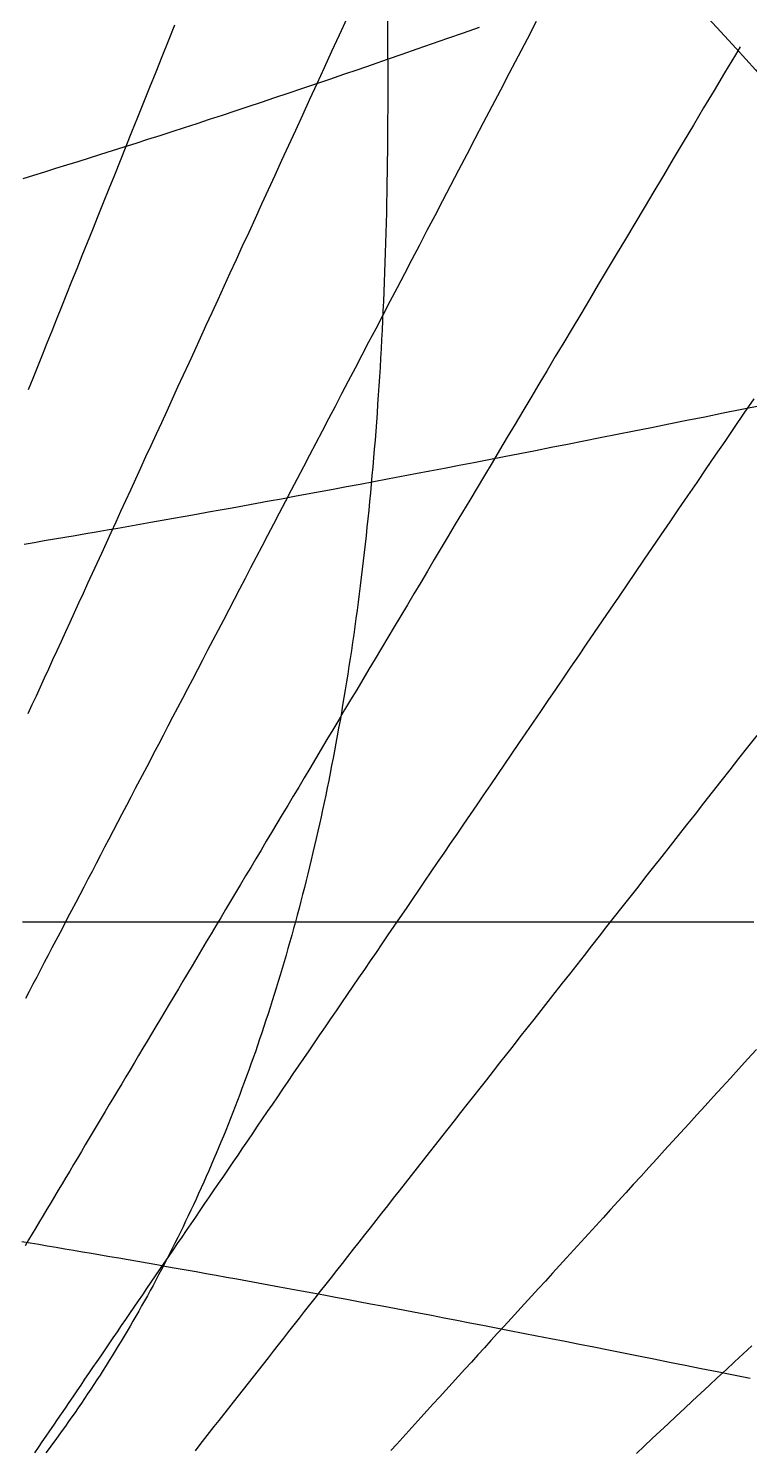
# Model space of a CAD drawing. Header units: millimetres. Extents: x -483 to 483, y -483 to 483.
# Drawn here: x 187.3 to 315.7, y 35 to 288.2 of the extents above; entities that cross this region are included whole.
import ezdxf

# ---------------------------------------------------------------- set-up
doc = ezdxf.new("R2010")
doc.units = ezdxf.units.MM
for name, color, linetype in [('ASR1', 4, 'Continuous'), ('CUT', 1, 'Continuous'), ('DECL', 30, 'Continuous'), ('HOUR', 7, 'Continuous'), ('HOUR15', 9, 'Continuous'), ('HOUR30', 8, 'Continuous')]:
    doc.layers.add(name, color=color, linetype=linetype)

msp = doc.modelspace()

# ---------------------------------------------------------------- linework, layer by layer
at = {"layer": 'ASR1'}
msp.add_lwpolyline([(251.24, 289.51), (251.26, 287.52), (251.27, 285.54), (251.29, 283.57), (251.3, 281.61), (251.3, 279.67), (251.31, 277.74), (251.3, 275.81), (251.3, 273.9), (251.29, 272.01), (251.28, 270.12), (251.26, 268.24), (251.25, 266.37), (251.22, 264.52), (251.2, 262.68), (251.17, 260.84), (251.13, 259.02), (251.1, 257.2), (251.06, 255.4), (251.01, 253.61), (250.97, 251.82), (250.92, 250.05), (250.86, 248.28), (250.8, 246.53), (250.74, 244.78), (250.68, 243.05), (250.61, 241.32), (250.54, 239.6), (250.46, 237.9), (250.38, 236.2), (250.3, 234.5), (250.21, 232.82), (250.12, 231.15), (250.03, 229.48), (249.93, 227.83), (249.83, 226.18), (249.73, 224.54), (249.62, 222.91), (249.51, 221.28), (249.4, 219.67), (249.28, 218.06), (249.16, 216.46), (249.04, 214.87), (248.91, 213.28), (248.78, 211.71), (248.64, 210.14), (248.5, 208.58), (248.36, 207.02), (248.22, 205.48), (248.07, 203.94), (247.92, 202.4), (247.76, 200.88), (247.61, 199.36), (247.44, 197.85), (247.28, 196.35), (247.11, 194.85), (246.94, 193.36), (246.76, 191.88), (246.59, 190.4), (246.4, 188.93), (246.22, 187.47), (246.03, 186.01), (245.84, 184.56), (245.65, 183.12), (245.45, 181.68), (245.25, 180.25), (245.04, 178.83), (244.83, 177.41), (244.62, 176), (244.41, 174.6), (244.19, 173.2), (243.97, 171.8), (243.74, 170.42), (243.51, 169.04), (243.28, 167.66), (243.05, 166.29), (242.81, 164.93), (242.57, 163.58), (242.33, 162.22), (242.08, 160.88), (241.83, 159.54), (241.58, 158.21), (241.32, 156.88), (241.06, 155.56), (240.8, 154.24), (240.53, 152.93), (240.26, 151.63), (239.99, 150.33), (239.71, 149.03), (239.43, 147.75), (239.15, 146.46), (238.87, 145.19), (238.58, 143.91), (238.29, 142.65), (237.99, 141.39), (237.69, 140.13), (237.39, 138.88), (237.09, 137.63), (236.78, 136.39), (236.47, 135.16), (236.16, 133.93), (235.84, 132.71), (235.52, 131.49), (235.2, 130.27), (234.88, 129.06), (234.55, 127.86), (234.22, 126.66), (233.88, 125.47), (233.54, 124.28), (233.2, 123.09), (232.86, 121.91), (232.51, 120.74), (232.16, 119.57), (231.81, 118.41), (231.46, 117.25), (231.1, 116.09), (230.74, 114.95), (230.37, 113.8), (230, 112.66), (229.63, 111.53), (229.26, 110.4), (228.88, 109.27), (228.5, 108.15), (228.12, 107.03), (227.74, 105.92), (227.35, 104.82), (226.96, 103.72), (226.56, 102.62), (226.17, 101.53), (225.77, 100.44), (225.36, 99.36), (224.96, 98.28), (224.55, 97.2), (224.14, 96.13), (223.73, 95.07), (223.31, 94.01), (222.89, 92.95), (222.47, 91.9), (222.04, 90.86), (221.61, 89.82), (221.18, 88.78), (220.75, 87.75), (220.31, 86.72), (219.87, 85.69), (219.43, 84.67), (218.99, 83.66), (218.54, 82.65), (218.09, 81.64), (217.64, 80.64), (217.18, 79.64), (216.72, 78.65), (216.26, 77.66), (215.8, 76.68), (215.33, 75.7), (214.86, 74.72), (214.39, 73.75), (213.91, 72.79), (213.43, 71.82), (212.95, 70.86), (212.47, 69.91), (211.99, 68.96), (211.5, 68.02), (211.01, 67.08), (210.51, 66.14), (210.02, 65.21), (209.52, 64.28), (209.02, 63.36), (208.51, 62.44), (208, 61.52), (207.49, 60.61), (206.98, 59.71), (206.47, 58.8), (205.95, 57.91), (205.43, 57.01), (204.91, 56.12), (204.38, 55.24), (203.86, 54.36), (203.33, 53.48), (202.79, 52.61), (202.26, 51.74), (201.72, 50.87), (201.18, 50.01), (200.64, 49.16), (200.09, 48.31), (199.54, 47.46), (198.99, 46.61), (198.44, 45.77), (197.88, 44.94), (197.33, 44.11), (196.77, 43.28), (196.2, 42.46), (195.64, 41.64), (195.07, 40.83), (194.5, 40.02), (193.93, 39.21), (193.35, 38.41), (192.77, 37.61), (192.19, 36.82), (191.61, 36.03), (191.03, 35.24), (190.44, 34.46)], dxfattribs=at)
at = {"layer": 'CUT'}
for radius in [483.33, 423.33]:
    msp.add_circle((0, 0), radius, dxfattribs=at)
at = {"layer": 'DECL'}
for points in [[(186.39, 261.52), (188.31, 262.11), (190.25, 262.7), (192.21, 263.31), (194.19, 263.92), (196.19, 264.54), (198.21, 265.17), (200.25, 265.82), (202.31, 266.47), (204.39, 267.13), (206.5, 267.8), (208.62, 268.48), (210.77, 269.17), (212.94, 269.87), (215.14, 270.59), (217.35, 271.31), (219.6, 272.05), (221.87, 272.79), (224.16, 273.55), (226.48, 274.32), (228.82, 275.1), (231.2, 275.9), (233.6, 276.71), (236.03, 277.53), (238.49, 278.36), (240.97, 279.21), (243.49, 280.07), (246.04, 280.94), (248.62, 281.83), (251.24, 282.73), (253.88, 283.65), (256.56, 284.59), (259.28, 285.54), (262.03, 286.5), (264.82, 287.48), (267.64, 288.48)], [(186.58, 196.37), (188.36, 196.67), (190.16, 196.98), (191.98, 197.28), (193.81, 197.59), (195.66, 197.91), (197.53, 198.23), (199.42, 198.56), (201.33, 198.89), (203.25, 199.22), (205.2, 199.56), (207.16, 199.9), (209.15, 200.25), (211.15, 200.61), (213.18, 200.97), (215.22, 201.33), (217.29, 201.7), (219.38, 202.08), (221.5, 202.46), (223.64, 202.84), (225.8, 203.24), (227.98, 203.64), (230.19, 204.04), (232.42, 204.45), (234.68, 204.87), (236.97, 205.29), (239.28, 205.72), (241.62, 206.16), (243.99, 206.6), (246.38, 207.05), (248.81, 207.51), (251.26, 207.97), (253.75, 208.45), (256.26, 208.92), (258.81, 209.41), (261.39, 209.91), (264, 210.41), (266.65, 210.92), (269.33, 211.44), (272.05, 211.97), (274.8, 212.51), (277.59, 213.05), (280.42, 213.61), (283.29, 214.17), (286.2, 214.75), (289.14, 215.33), (292.14, 215.93), (295.17, 216.53), (298.25, 217.14), (301.37, 217.77), (304.54, 218.41), (307.75, 219.06), (311.01, 219.72), (314.33, 220.39), (317.69, 221.07)], [(186.26, 129.06), (187.89, 129.06), (189.54, 129.06), (191.2, 129.06), (192.87, 129.06), (194.57, 129.06), (196.27, 129.06), (198, 129.06), (199.74, 129.06), (201.49, 129.06), (203.26, 129.06), (205.05, 129.06), (206.86, 129.06), (208.69, 129.06), (210.53, 129.06), (212.39, 129.06), (214.27, 129.06), (216.17, 129.06), (218.09, 129.06), (220.03, 129.06), (221.99, 129.06), (223.97, 129.06), (225.97, 129.06), (227.99, 129.06), (230.03, 129.06), (232.1, 129.06), (234.19, 129.06), (236.3, 129.06), (238.44, 129.06), (240.6, 129.06), (242.78, 129.06), (244.99, 129.06), (247.23, 129.06), (249.49, 129.06), (251.78, 129.06), (254.09, 129.06), (256.44, 129.06), (258.81, 129.06), (261.21, 129.06), (263.64, 129.06), (266.1, 129.06), (268.6, 129.06), (271.12, 129.06), (273.68, 129.06), (276.27, 129.06), (278.9, 129.06), (281.55, 129.06), (284.25, 129.06), (286.98, 129.06), (289.75, 129.06), (292.56, 129.06), (295.4, 129.06), (298.29, 129.06), (301.22, 129.06), (304.18, 129.06), (307.2, 129.06), (310.25, 129.06), (313.35, 129.06), (316.5, 129.06)], [(186.14, 72.11), (187.65, 71.86), (189.17, 71.6), (190.7, 71.35), (192.25, 71.08), (193.8, 70.82), (195.38, 70.55), (196.96, 70.28), (198.56, 70), (200.18, 69.73), (201.81, 69.44), (203.45, 69.16), (205.11, 68.87), (206.79, 68.58), (208.48, 68.28), (210.19, 67.98), (211.91, 67.67), (213.65, 67.36), (215.41, 67.05), (217.19, 66.73), (218.98, 66.41), (220.79, 66.08), (222.62, 65.75), (224.46, 65.42), (226.33, 65.08), (228.22, 64.73), (230.12, 64.39), (232.05, 64.03), (233.99, 63.67), (235.96, 63.31), (237.95, 62.94), (239.95, 62.57), (241.99, 62.19), (244.04, 61.8), (246.12, 61.41), (248.22, 61.02), (250.34, 60.61), (252.49, 60.21), (254.66, 59.79), (256.86, 59.37), (259.09, 58.95), (261.34, 58.52), (263.61, 58.08), (265.92, 57.63), (268.25, 57.18), (270.62, 56.72), (273.01, 56.26), (275.43, 55.78), (277.88, 55.3), (280.37, 54.82), (282.88, 54.32), (285.43, 53.82), (288.01, 53.31), (290.63, 52.79), (293.28, 52.26), (295.97, 51.72), (298.69, 51.18), (301.45, 50.62), (304.25, 50.06), (307.09, 49.49), (309.97, 48.91), (312.89, 48.32), (315.85, 47.72)]]:
    msp.add_lwpolyline(points, dxfattribs=at)
at = {"layer": 'HOUR'}
for points in [[(277.74, 289.46), (276.11, 286.34), (274.51, 283.27), (272.93, 280.24), (271.37, 277.26), (269.83, 274.32), (268.32, 271.42), (266.83, 268.57), (265.36, 265.75), (263.9, 262.97), (262.47, 260.23), (261.06, 257.53), (259.67, 254.86), (258.29, 252.23), (256.94, 249.63), (255.6, 247.07), (254.28, 244.53), (252.97, 242.04), (251.68, 239.57), (250.41, 237.13), (249.16, 234.73), (247.91, 232.35), (246.69, 230.01), (245.48, 227.69), (244.28, 225.4), (243.1, 223.14), (241.93, 220.9), (240.78, 218.69), (239.64, 216.5), (238.51, 214.34), (237.39, 212.21), (236.29, 210.1), (235.2, 208.01), (234.12, 205.94), (233.05, 203.9), (232, 201.88), (230.95, 199.88), (229.92, 197.9), (228.9, 195.95), (227.89, 194.01), (226.89, 192.1), (225.9, 190.2), (224.92, 188.32), (223.95, 186.47), (222.99, 184.63), (222.04, 182.81), (221.1, 181), (220.16, 179.22), (219.24, 177.45), (218.32, 175.7), (217.42, 173.97), (216.52, 172.25), (215.63, 170.54), (214.75, 168.86), (213.88, 167.19), (213.01, 165.53), (212.16, 163.89), (211.31, 162.27), (210.47, 160.65), (209.63, 159.06), (208.81, 157.47), (207.99, 155.9), (207.17, 154.35), (206.37, 152.8), (205.57, 151.27), (204.77, 149.76), (203.99, 148.25), (203.21, 146.76), (202.44, 145.28), (201.67, 143.81), (200.91, 142.35), (200.15, 140.91), (199.4, 139.47), (198.66, 138.05), (197.92, 136.64), (197.19, 135.24), (196.47, 133.85), (195.75, 132.47), (195.03, 131.1), (194.32, 129.74), (193.62, 128.39), (192.92, 127.05), (192.22, 125.72), (191.53, 124.4), (190.85, 123.09), (190.17, 121.78), (189.49, 120.49), (188.82, 119.21), (188.15, 117.93), (187.49, 116.66), (186.83, 115.41)], [(316.94, 106.28), (315.38, 104.58), (313.84, 102.89), (312.32, 101.21), (310.81, 99.56), (309.31, 97.91), (307.82, 96.28), (306.35, 94.67), (304.89, 93.07), (303.45, 91.48), (302.02, 89.91), (300.59, 88.35), (299.19, 86.8), (297.79, 85.27), (296.4, 83.75), (295.03, 82.24), (293.67, 80.75), (292.32, 79.26), (290.98, 77.79), (289.65, 76.33), (288.33, 74.89), (287.02, 73.45), (285.72, 72.03), (284.43, 70.61), (283.15, 69.21), (281.88, 67.82), (280.62, 66.43), (279.37, 65.06), (278.13, 63.7), (276.9, 62.35), (275.68, 61.01), (274.46, 59.68), (273.26, 58.35), (272.06, 57.04), (270.87, 55.74), (269.69, 54.44), (268.52, 53.15), (267.36, 51.88), (266.2, 50.61), (265.05, 49.35), (263.91, 48.1), (262.78, 46.85), (261.65, 45.62), (260.53, 44.39), (259.42, 43.17), (258.32, 41.96), (257.22, 40.75), (256.13, 39.56), (255.05, 38.37), (253.97, 37.19), (252.9, 36.01), (251.83, 34.84)]]:
    msp.add_lwpolyline(points, dxfattribs=at)
at = {"layer": 'HOUR15'}
for points in [[(244.02, 290.03), (242.65, 287.05), (241.31, 284.12), (239.98, 281.22), (238.67, 278.37), (237.39, 275.56), (236.12, 272.78), (234.86, 270.05), (233.63, 267.35), (232.41, 264.69), (231.2, 262.06), (230.02, 259.47), (228.84, 256.91), (227.69, 254.39), (226.55, 251.9), (225.42, 249.44), (224.31, 247.01), (223.21, 244.61), (222.12, 242.24), (221.05, 239.9), (219.99, 237.59), (218.95, 235.31), (217.91, 233.05), (216.89, 230.82), (215.88, 228.62), (214.88, 226.44), (213.9, 224.29), (212.92, 222.16), (211.96, 220.06), (211.01, 217.98), (210.07, 215.92), (209.13, 213.89), (208.21, 211.88), (207.3, 209.89), (206.4, 207.92), (205.51, 205.97), (204.62, 204.05), (203.75, 202.14), (202.89, 200.25), (202.03, 198.38), (201.18, 196.54), (200.34, 194.71), (199.51, 192.89), (198.69, 191.1), (197.88, 189.32), (197.07, 187.57), (196.27, 185.82), (195.48, 184.1), (194.7, 182.39), (193.93, 180.7), (193.16, 179.02), (192.4, 177.36), (191.64, 175.71), (190.9, 174.08), (190.15, 172.47), (189.42, 170.86), (188.69, 169.28), (187.97, 167.7), (187.26, 166.14)], [(314.05, 284.98), (313.2, 283.56), (311.29, 280.35), (309.41, 277.19), (307.55, 274.07), (305.72, 271), (303.92, 267.98), (302.14, 264.99), (300.39, 262.06), (298.66, 259.16), (296.96, 256.3), (295.28, 253.48), (293.63, 250.7), (291.99, 247.96), (290.38, 245.26), (288.79, 242.59), (287.22, 239.95), (285.67, 237.35), (284.14, 234.79), (282.63, 232.26), (281.14, 229.76), (279.67, 227.29), (278.22, 224.85), (276.79, 222.44), (275.37, 220.06), (273.97, 217.71), (272.58, 215.39), (271.22, 213.09), (269.87, 210.83), (268.53, 208.59), (267.21, 206.37), (265.91, 204.18), (264.62, 202.02), (263.34, 199.88), (262.08, 197.76), (260.83, 195.67), (259.6, 193.6), (258.38, 191.55), (257.18, 189.53), (255.98, 187.52), (254.8, 185.54), (253.63, 183.58), (252.47, 181.64), (251.33, 179.72), (250.2, 177.82), (249.08, 175.93), (247.97, 174.07), (246.87, 172.23), (245.78, 170.4), (244.7, 168.59), (243.63, 166.8), (242.58, 165.03), (241.53, 163.27), (240.49, 161.53), (239.46, 159.81), (238.45, 158.1), (237.44, 156.4), (236.44, 154.73), (235.45, 153.07), (234.47, 151.42), (233.5, 149.79), (232.53, 148.17), (231.58, 146.57), (230.63, 144.98), (229.69, 143.4), (228.76, 141.84), (227.83, 140.29), (226.92, 138.75), (226.01, 137.23), (225.11, 135.71), (224.22, 134.22), (223.33, 132.73), (222.45, 131.25), (221.58, 129.79), (220.72, 128.34), (219.86, 126.9), (219, 125.47), (218.16, 124.05), (217.32, 122.64), (216.49, 121.24), (215.66, 119.86), (214.84, 118.48), (214.03, 117.12), (213.22, 115.76), (212.42, 114.41), (211.62, 113.07), (210.83, 111.75), (210.04, 110.43), (209.26, 109.12), (208.49, 107.82), (207.72, 106.53), (206.96, 105.25), (206.2, 103.97), (205.44, 102.71), (204.69, 101.45), (203.95, 100.2), (203.21, 98.96), (202.47, 97.73), (201.74, 96.5), (201.02, 95.28), (200.3, 94.07), (199.58, 92.87), (198.87, 91.68), (198.16, 90.49), (197.46, 89.31), (196.76, 88.13), (196.06, 86.97), (195.37, 85.81), (194.69, 84.65), (194, 83.51), (193.32, 82.37), (192.65, 81.23), (191.98, 80.11), (191.31, 78.99), (190.64, 77.87), (189.98, 76.76), (189.33, 75.66), (188.67, 74.56), (188.02, 73.47), (187.37, 72.38), (186.73, 71.3)], [(317, 162.25), (315.38, 160.19), (313.78, 158.15), (312.2, 156.13), (310.63, 154.13), (309.08, 152.15), (307.54, 150.2), (306.02, 148.26), (304.52, 146.35), (303.03, 144.45), (301.56, 142.57), (300.1, 140.71), (298.65, 138.87), (297.22, 137.05), (295.81, 135.24), (294.4, 133.46), (293.01, 131.69), (291.64, 129.93), (290.28, 128.2), (288.92, 126.48), (287.59, 124.77), (286.26, 123.08), (284.95, 121.41), (283.65, 119.75), (282.36, 118.1), (281.08, 116.48), (279.81, 114.86), (278.55, 113.26), (277.31, 111.67), (276.07, 110.1), (274.85, 108.54), (273.63, 106.99), (272.43, 105.46), (271.23, 103.93), (270.05, 102.42), (268.87, 100.93), (267.71, 99.44), (266.55, 97.97), (265.41, 96.51), (264.27, 95.06), (263.14, 93.62), (262.02, 92.19), (260.9, 90.77), (259.8, 89.37), (258.71, 87.97), (257.62, 86.58), (256.54, 85.21), (255.47, 83.84), (254.4, 82.49), (253.35, 81.14), (252.3, 79.81), (251.26, 78.48), (250.22, 77.16), (249.2, 75.85), (248.18, 74.55), (247.16, 73.26), (246.16, 71.98), (245.16, 70.71), (244.17, 69.44), (243.18, 68.19), (242.2, 66.94), (241.23, 65.7), (240.26, 64.47), (239.3, 63.24), (238.34, 62.02), (237.39, 60.81), (236.45, 59.61), (235.51, 58.42), (234.58, 57.23), (233.65, 56.05), (232.73, 54.88), (231.82, 53.71), (230.91, 52.55), (230, 51.4), (229.1, 50.25), (228.21, 49.11), (227.32, 47.98), (226.43, 46.85), (225.55, 45.73), (224.68, 44.61), (223.81, 43.5), (222.94, 42.4), (222.08, 41.3), (221.22, 40.21), (220.37, 39.12), (219.52, 38.04), (218.68, 36.97), (217.84, 35.9), (217, 34.83)], [(316.14, 53.53), (314.6, 52.09), (313.06, 50.66), (311.54, 49.24), (310.03, 47.84), (308.54, 46.44), (307.05, 45.06), (305.58, 43.68), (304.12, 42.32), (302.67, 40.97), (301.23, 39.62), (299.8, 38.29), (298.38, 36.97), (296.97, 35.65), (295.58, 34.35)]]:
    msp.add_lwpolyline(points, dxfattribs=at)
at = {"layer": 'HOUR30'}
for points in [[(213.37, 288.84), (212.23, 285.99), (211.11, 283.19), (210, 280.43), (208.9, 277.7), (207.82, 275.01), (206.76, 272.36), (205.71, 269.75), (204.67, 267.17), (203.65, 264.62), (202.64, 262.11), (201.65, 259.63), (200.67, 257.18), (199.7, 254.76), (198.74, 252.37), (197.79, 250.01), (196.86, 247.69), (195.94, 245.39), (195.02, 243.12), (194.12, 240.87), (193.23, 238.65), (192.35, 236.46), (191.49, 234.3), (190.63, 232.16), (189.78, 230.04), (188.94, 227.95), (188.11, 225.88), (187.29, 223.84)], [(316.48, 222.25), (314.73, 219.69), (313, 217.16), (311.3, 214.66), (309.62, 212.19), (307.95, 209.76), (306.31, 207.35), (304.69, 204.97), (303.09, 202.62), (301.51, 200.3), (299.94, 198.01), (298.4, 195.74), (296.87, 193.5), (295.36, 191.29), (293.87, 189.1), (292.39, 186.93), (290.93, 184.79), (289.49, 182.68), (288.06, 180.58), (286.65, 178.51), (285.26, 176.47), (283.87, 174.44), (282.51, 172.44), (281.16, 170.45), (279.82, 168.49), (278.49, 166.55), (277.18, 164.63), (275.89, 162.73), (274.6, 160.84), (273.33, 158.98), (272.07, 157.13), (270.82, 155.3), (269.59, 153.49), (268.37, 151.7), (267.16, 149.93), (265.96, 148.17), (264.77, 146.43), (263.59, 144.7), (262.43, 142.99), (261.27, 141.3), (260.13, 139.62), (258.99, 137.95), (257.87, 136.31), (256.76, 134.67), (255.65, 133.05), (254.56, 131.45), (253.47, 129.85), (252.39, 128.28), (251.33, 126.71), (250.27, 125.16), (249.22, 123.62), (248.18, 122.09), (247.15, 120.58), (246.12, 119.08), (245.11, 117.59), (244.1, 116.11), (243.1, 114.65), (242.11, 113.19), (241.13, 111.75), (240.15, 110.32), (239.18, 108.9), (238.22, 107.49), (237.26, 106.09), (236.32, 104.7), (235.38, 103.32), (234.44, 101.95), (233.52, 100.59), (232.6, 99.24), (231.68, 97.9), (230.77, 96.57), (229.87, 95.25), (228.98, 93.94), (228.09, 92.63), (227.21, 91.34), (226.33, 90.05), (225.46, 88.78), (224.6, 87.51), (223.74, 86.25), (222.88, 85), (222.04, 83.75), (221.19, 82.52), (220.36, 81.29), (219.52, 80.07), (218.7, 78.86), (217.87, 77.65), (217.06, 76.45), (216.25, 75.26), (215.44, 74.08), (214.64, 72.9), (213.84, 71.73), (213.05, 70.57), (212.26, 69.41), (211.47, 68.26), (210.69, 67.12), (209.92, 65.98), (209.15, 64.85), (208.38, 63.73), (207.62, 62.61), (206.86, 61.5), (206.11, 60.39), (205.36, 59.29), (204.61, 58.2), (203.87, 57.11), (203.13, 56.02), (202.39, 54.95), (201.66, 53.87), (200.93, 52.81), (200.21, 51.75), (199.49, 50.69), (198.77, 49.64), (198.06, 48.59), (197.35, 47.55), (196.64, 46.51), (195.94, 45.48), (195.24, 44.45), (194.54, 43.43), (193.85, 42.41), (193.15, 41.4), (192.47, 40.39), (191.78, 39.38), (191.1, 38.38), (190.42, 37.39), (189.74, 36.4), (189.07, 35.41), (188.4, 34.42)]]:
    msp.add_lwpolyline(points, dxfattribs=at)

doc.saveas('drawing.dxf')
